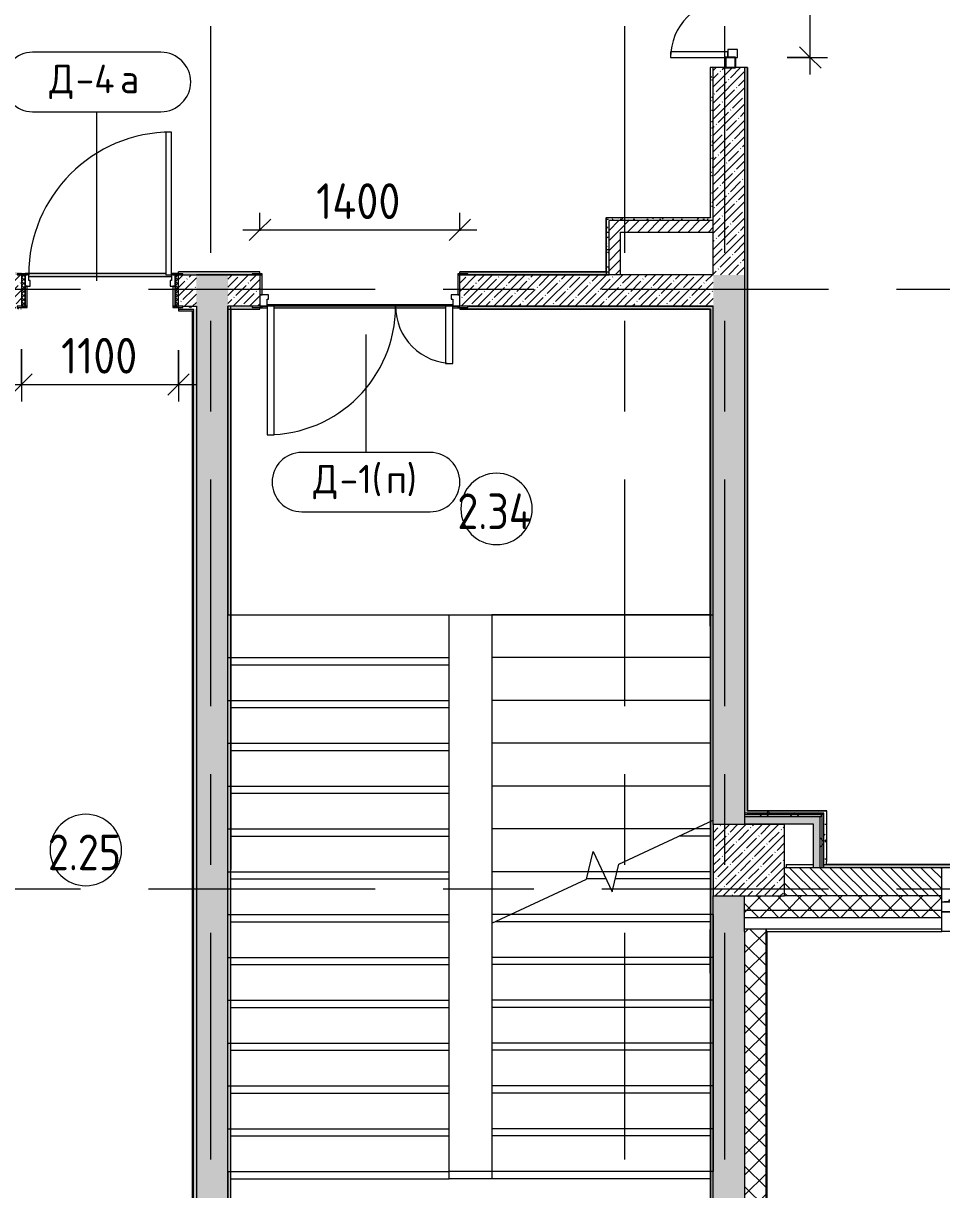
# Model space of a CAD drawing. Header units: millimetres. Extents: x 35363 to 232034, y -8553 to 29000.
# Drawn here: x 70647 to 77080, y 1493 to 9662 of the extents above; entities that cross this region are included whole.
import ezdxf

# ---------------------------------------------------------------- set-up
doc = ezdxf.new("R2010")
doc.units = ezdxf.units.MM
doc.linetypes.add('Осевая', pattern=[3175, 635, -476.25, 1587.5, -476.25])
for name, color, linetype, lineweight in [('A-ANNO-DIMS', 7, 'Continuous', 9), ('A-ANNO-DIMS-100', 7, 'Continuous', 9), ('A-AREA-IDEN', 7, 'Continuous', 9), ('A-DETL-GENF', 7, 'Continuous', 9), ('A-DOOR', 7, 'Continuous', 9), ('A-DOOR-FRAM-2', 7, 'Continuous', 9), ('A-DOOR-IDEN', 7, 'Continuous', 9), ('A-GLAZ', 7, 'Continuous', 9), ('A-GLAZ-1', 7, 'Continuous', 13), ('A-GLAZ-CWMG', 7, 'Continuous', 9), ('A-GLAZ-CWMG-1', 7, 'Continuous', 25), ('A-WALL', 7, 'Continuous', 9), ('I-WALL', 7, 'Continuous', 9), ('S-COLS', 7, 'Continuous', 9), ('S-STRS-1', 7, 'Continuous', 9), ('S-STRS-MBND', 7, 'Continuous', 9), ('Ограждение', 7, 'Continuous', 9), ('Оси-2', 7, 'Осевая', 9), ('Поручни', 7, 'Continuous', 9)]:
    doc.layers.add(name, color=color, linetype=linetype, lineweight=lineweight)
for name, color, linetype, lineweight, true_color in [('A-DOOR-1', 1, 'Continuous', 9, 0xff0000), ('A-DOOR-2', 1, 'Continuous', 13, 0xff0000), ('A-DOOR-FRAM-1', 1, 'Continuous', 13, 0xff0000), ('A-WALL-1', 7, 'Continuous', 9, 0x3c3c3c), ('A-WALL-FNSH-1', 7, 'Continuous', 9, 0x3c3c3c)]:
    doc.layers.add(name, color=color, linetype=linetype, lineweight=lineweight, true_color=true_color)
doc.styles.add('GOST Common', font='GOST_Common.ttf', dxfattribs={"height": 200})
doc.styles.add('GOST Common_1', font='GOST_Common.ttf', dxfattribs={"width": 0.9, "height": 250})
doc.styles.add('ISOCPEUR', font='isocpeur.ttf', dxfattribs={"width": 0.9, "height": 250})
doc.dimstyles.new('ISO-2_5_0_9К_БОЛЬШОЙ', dxfattribs={"dimscale": 304.8, "dimtxt": 248.995294, "dimasz": 0.492126, "dimexe": 0.393701, "dimexo": 0.984252, "dimgap": 0, "dimtad": 1, "dimdec": 0, "dimrnd": 10, "dimzin": 0, "dimdsep": 46, "dimtxsty": 'ISOCPEUR', "dimblk1": 'OBLIQUE', "dimblk2": 'OBLIQUE', "dimsah": 1, "dimcen": 0.09, "dimdle": 0.393701, "dimazin": 0, "dimtfac": 1, "dimtdec": 4, "dimtix": 1, "dimtmove": 0, "dimatfit": 3, "dimfxl": 1, "dimtvp": 1, "dimtolj": 1, "dimtzin": 0, "dimarcsym": 2})
pattern_1 = [(45, (0, 0), (-70.71068, 70.71068), []), (135, (0, 0), (-70.71068, -70.71068), [])]
pattern_2 = [(45, (0, 0), (-57.02463, 57.02463), []), (45, (57.025, 0), (-57.02463, 57.02463), [100.806, -20.161, 3.353, -16.808])]
pattern_3 = [(45, (0, 0), (-35.35534, 35.35534), [])]
pattern_4 = [(0, (0, 0), (121.92, 30.48), [10.058, -81.382, 10.058, -81.382, -487.68]), (0, (0, 0), (121.92, 30.48), [-182.88, 10.058, -172.822, 10.058, -81.382, -213.36]), (0, (0, 0), (121.92, 30.48), [-457.2, 10.058, -50.902, 10.058, -142.342]), (120, (45.72, 15.24), (-87.356454, 90.345817), [10.058, -81.382, 10.058, -81.382, -487.68]), (120, (45.72, 15.24), (-87.356454, 90.345817), [-182.88, 10.058, -172.822, 10.058, -81.382, -213.36]), (120, (45.72, 15.24), (-87.356454, 90.345817), [-457.2, 10.058, -50.902, 10.058, -142.342]), (240, (60.96, 76.2), (-34.563546, -120.825817), [10.058, -81.382, 10.058, -81.382, -487.68]), (240, (60.96, 76.2), (-34.563546, -120.825817), [-182.88, 10.058, -172.822, 10.058, -81.382, -213.36]), (240, (60.96, 76.2), (-34.563546, -120.825817), [-457.2, 10.058, -50.902, 10.058, -142.342])]
pattern_5 = [(45, (0, 0), (-106.06602, 106.06602), []), (135, (0, 0), (-106.06602, -106.06602), [])]

# ---------------------------------------------------------------- blocks, each defined once
blk = doc.blocks.new('BSC_Колонна _Прямоугольная - 500х500-V11-План заполнения и маркировки дверных проемов 2 этажа в осях 12-23')
at = {"layer": 'S-COLS'}
h = blk.add_hatch(dxfattribs=at)
h.set_pattern_fill('FP_12', color=256, style=0, pattern_type=2)
h.set_pattern_definition([(45, (-75730, -3800), (-57.02463, 57.02463), []), (45, (-75672.975, -3800), (-57.02463, 57.02463), [100.806, -20.161, 3.353, -16.808])])
h.paths.add_polyline_path([(-250, -250), (250, -250), (250, 250), (-250, 250)])
for p, q in [((250, 250), (-250, 250)), ((-250, 250), (-250, -250)), ((250, -250), (250, 250)), ((-250, -250), (250, -250))]:
    blk.add_line(p, q, dxfattribs=at)
blk = doc.blocks.new('110_Дверь_СКБ_1Ст_Внутренняя1 - Д-4_1 1100x2100h_ОО_туалет для мальч_ и дев_-32102845-План заполнения и маркировки дверных проемов 2 этажа в осях 12-23')
at = {"layer": 'A-DOOR'}
h = blk.add_hatch(dxfattribs=at)
h.set_pattern_fill('FP_36', color=256, style=0, pattern_type=2)
h.set_pattern_definition([(135, (1751.41, 174.685), (-14.14214, -14.14214), []), (225, (1751.41, 174.685), (14.14214, -14.14214), [])])
h.paths.add_polyline_path([(562.5, -110), (562.5, 110), (537.5, 110), (537.5, -110)])
at = {"layer": 'A-DOOR-FRAM-2'}
h = blk.add_hatch(dxfattribs=at)
h.set_pattern_fill('FP_37', color=256, style=0, pattern_type=2)
h.set_pattern_definition([(45, (-371.384, 174.685), (-14.1421, 14.1421), []), (135, (-371.384, 174.685), (-14.1421, -14.1421), [])])
h.paths.add_polyline_path([(-512.5, -110), (-512.5, 110), (-537.5, 110), (-537.5, -110)])
at = {"layer": 'A-DOOR-1'}
blk.add_arc((512.5, 110), 1000, 90, 180, dxfattribs=at)
at = {"layer": 'A-DOOR-2'}
for p, q in [((512.5, 1110), (472.5, 1110)), ((472.5, 1110), (472.5, 110)), ((512.5, 110), (512.5, 1110)), ((472.5, 110), (512.5, 110))]:
    blk.add_line(p, q, dxfattribs=at)
at = {"layer": 'A-DOOR-FRAM-1'}
for p, q in [((-497.5, 118), (-567.5, 118)), ((-567.5, 118), (-567.5, 110)), ((-567.5, 110), (-497.5, 110)), ((-512.5, 110), (-537.5, 110)), ((-537.5, 110), (-537.5, -110)), ((-487.5, 110), (-512.5, 110)), ((-512.5, 110), (-512.5, 30)), ((-512.5, -110), (-512.5, 110)), ((-497.5, 110), (-512.5, 110)), ((-512.5, 110), (-512.5, 109)), ((-512.5, 109), (-497.5, 109)), ((-497.5, 110), (-497.5, 118)), ((-497.5, 109), (-497.5, 110)), ((-487.5, 70), (-487.5, 110)), ((512.5, 110), (512.5, 70)), ((537.5, 110), (512.5, 110)), ((592.5, 118), (522.5, 118)), ((522.5, 118), (522.5, 110)), ((537.5, 110), (522.5, 110)), ((522.5, 110), (522.5, 109)), ((522.5, 110), (592.5, 110)), ((522.5, 109), (537.5, 109)), ((537.5, 30), (537.5, 110)), ((562.5, 110), (537.5, 110)), ((537.5, 110), (537.5, -110)), ((537.5, 109), (537.5, 110)), ((562.5, -110), (562.5, 110)), ((592.5, 110), (592.5, 118)), ((-512.5, 30), (-477.5, 30)), ((-497.5, 30), (-512.5, 30)), ((-512.5, 30), (-512.5, -110)), ((-497.5, -110), (-497.5, 30)), ((-477.5, 70), (-487.5, 70)), ((-477.5, 30), (-477.5, 70)), ((512.5, 70), (502.5, 70)), ((502.5, 70), (502.5, 30)), ((502.5, 30), (537.5, 30)), ((537.5, 30), (522.5, 30)), ((522.5, 30), (522.5, -110)), ((537.5, -110), (537.5, 30)), ((-497.5, -110), (-567.5, -110)), ((-567.5, -110), (-567.5, -118)), ((-567.5, -118), (-497.5, -118)), ((-537.5, -110), (-512.5, -110)), ((-512.5, -110), (-497.5, -110)), ((-497.5, -118), (-497.5, -110)), ((522.5, -110), (537.5, -110)), ((592.5, -110), (522.5, -110)), ((522.5, -110), (522.5, -118)), ((522.5, -118), (592.5, -118)), ((537.5, -110), (562.5, -110)), ((592.5, -118), (592.5, -110))]:
    blk.add_line(p, q, dxfattribs=at)
blk = doc.blocks.new('110_Дверь_СКБ_2Ст - Д-1 Лестничная клетка EIS60-24319353-План заполнения и маркировки дверных проемов 2 этажа в осях 12-23')
at = {"layer": 'A-DOOR-1'}
for centre, radius, start, end in [((662.5, 110), 900, 90, 180), ((-637.5, 110), 400, 360, 90)]:
    blk.add_arc(centre, radius, start, end, dxfattribs=at)
at = {"layer": 'A-DOOR-2'}
for p, q in [((662.5, 1010), (612.5, 1010)), ((612.5, 1010), (612.5, 110)), ((662.5, 110), (662.5, 1010)), ((-637.5, 510), (-637.5, 110)), ((-587.5, 510), (-637.5, 510)), ((-587.5, 110), (-587.5, 510)), ((-637.5, 110), (-587.5, 110)), ((612.5, 110), (662.5, 110))]:
    blk.add_line(p, q, dxfattribs=at)
at = {"layer": 'A-DOOR-FRAM-1'}
for p, q in [((-672.5, 118), (-742.5, 118)), ((-742.5, 118), (-742.5, 110)), ((-742.5, 110), (-672.5, 110)), ((-637.5, 110), (-687.5, 110)), ((-687.5, 110), (-687.5, 30)), ((-672.5, 110), (-672.5, 118)), ((-637.5, 60), (-637.5, 110)), ((662.5, 110), (662.5, 60)), ((712.5, 110), (662.5, 110)), ((767.5, 118), (697.5, 118)), ((697.5, 118), (697.5, 110)), ((697.5, 110), (767.5, 110)), ((712.5, 30), (712.5, 110)), ((767.5, 110), (767.5, 118)), ((-687.5, 30), (-627.5, 30)), ((-672.5, 30), (-687.5, 30)), ((-687.5, 30), (-687.5, -110)), ((-672.5, -110), (-672.5, 30)), ((-627.5, 60), (-637.5, 60)), ((-627.5, 30), (-627.5, 60)), ((662.5, 60), (652.5, 60)), ((652.5, 60), (652.5, 30)), ((652.5, 30), (712.5, 30)), ((712.5, 30), (697.5, 30)), ((697.5, 30), (697.5, -110)), ((712.5, -110), (712.5, 30)), ((-672.5, -110), (-742.5, -110)), ((-742.5, -110), (-742.5, -118)), ((-742.5, -118), (-672.5, -118)), ((-687.5, -110), (-672.5, -110)), ((-672.5, -118), (-672.5, -110)), ((697.5, -110), (712.5, -110)), ((767.5, -110), (697.5, -110)), ((697.5, -110), (697.5, -118)), ((697.5, -118), (767.5, -118)), ((767.5, -118), (767.5, -110))]:
    blk.add_line(p, q, dxfattribs=at)
blk = doc.blocks.new('120_Окно_СКБ_1Ст - 120_Окно_СКБ_1Ст 900х2500_h_-19906150-План заполнения и маркировки дверных проемов 2 этажа в осях 12-23')
at = {"layer": 'A-GLAZ'}
for p, q in [((450, -5), (-450, -5)), ((-430, -75), (-400, -75)), ((-330, -55), (330, -55)), ((330, -65), (-330, -65)), ((400, -75), (430, -75))]:
    blk.add_line(p, q, dxfattribs=at)
at = {"layer": 'A-GLAZ-1'}
for p, q in [((-450, -75), (-450, -5)), ((-450, -5), (-380, -5)), ((-380, -75), (-450, -75)), ((-380, -75), (-400, -75)), ((-400, -75), (-400, -85)), ((-380, -5), (-380, -75)), ((380, -35), (-380, -35)), ((-380, -35), (-380, -75)), ((-330, -85), (-330, -35)), ((330, -85), (330, -35)), ((380, -75), (380, -5)), ((380, -5), (450, -5)), ((380, -75), (380, -35)), ((450, -75), (380, -75)), ((400, -75), (380, -75)), ((400, -85), (400, -75)), ((450, -5), (450, -75)), ((-400, -85), (400, -85)), ((400, -85), (-400, -85))]:
    blk.add_line(p, q, dxfattribs=at)
blk = doc.blocks.new('Дверь_Витражная_остекление_ - ДВН_ДАО_Главный вход_1200 в свету Д-22 _п_-32403398-План заполнения и маркировки дверных проемов 2 этажа в осях 12-23')
at = {"layer": 'A-DETL-GENF'}
for p, q in [((650, 920), (610, 920)), ((610, 920), (610, 20)), ((650, 35), (650, 920)), ((-610, 420), (-650, 420)), ((-650, 420), (-650, 35)), ((-610, 20), (-610, 420)), ((-650, 20), (-610, 20)), ((-595, 20), (-650, 20)), ((-595, -50), (-595, 20)), ((595, -50), (595, 20)), ((595, 20), (650, 20)), ((610, 20), (650, 20)), ((-650, -35), (-650, -50)), ((-650, -50), (-595, -50)), ((650, -50), (595, -50)), ((650, -35), (650, -50))]:
    blk.add_line(p, q, dxfattribs=at)
at = {"layer": 'A-DOOR-1'}
for p, q in [((650, 920), (650, 35)), ((-650, 420), (-650, 35))]:
    blk.add_line(p, q, dxfattribs=at)
for centre, radius, start, end in [((650, 20), 900, 90, 180), ((-650, 20), 400, 360, 90)]:
    blk.add_arc(centre, radius, start, end, dxfattribs=at)
blk = doc.blocks.new('Прямоугольный импост - 50 x 70 мм-31701779-План заполнения и маркировки дверных проемов 2 этажа в осях 12-23')
at = {"layer": 'A-GLAZ-CWMG-1'}
for p, q in [((0, 35), (-70, 35)), ((-70, 35), (-70, -35)), ((0, -35), (0, 35)), ((-70, -35), (0, -35))]:
    blk.add_line(p, q, dxfattribs=at)
blk = doc.blocks.new('Ограждение - Ограждение-32874149-План заполнения и маркировки дверных проемов 2 этажа в осях 12-23')
at = {"layer": 'Ограждение'}
h = blk.add_hatch(color=256, dxfattribs=at)
h.paths.add_polyline_path([(71645, 7889), (71685, 7889), (71685, 7900), (71645, 7900), (71645, 7909), (70675, 7908), (70675, 7900), (70685, 7900), (70685, 7889)])
h.paths.add_polyline_path([(71685, 7900), (71695, 7900), (71695, 7908), (71685, 7909)])
at = {"layer": 'Поручни'}
for p, q in [((71645, 7909), (70660, 7909)), ((70685, 7889), (71685, 7889)), ((71735, 7909), (71685, 7909))]:
    blk.add_line(p, q, dxfattribs=at)
blk = doc.blocks.new('Ограждение - Ограждение-32874214-План заполнения и маркировки дверных проемов 2 этажа в осях 12-23')
at = {"layer": 'Ограждение'}
h = blk.add_hatch(color=256, dxfattribs=at)
h.paths.add_polyline_path([(73161.7, 7670), (73605, 7670), (73605, 7680), (73655, 7680.6), (73655, 7690), (72355, 7690), (72355, 7680), (72405, 7680), (72405, 7670), (72435.1, 7670)])
h.paths.add_polyline_path([(73690, 7670), (73705, 7670), (73705, 7672), (73690, 7672), (73690, 7680), (73655, 7680), (73655, 7670)])
h.paths.add_polyline_path([(72320, 7670), (72355, 7670), (72355, 7680), (72320, 7680), (72320, 7672), (72305, 7672), (72305, 7670)])
at = {"layer": 'Поручни'}
for p, q in [((73655, 7690), (72355, 7690)), ((72305, 7670), (72355, 7670)), ((72405, 7670), (73605, 7670)), ((73655, 7670), (73705, 7670))]:
    blk.add_line(p, q, dxfattribs=at)
blk = doc.blocks.new('М_двери - Типоразмер_рамка-25223575-План заполнения и маркировки дверных проемов 2 этажа в осях 12-23')
at = {"layer": 'A-DOOR-IDEN'}
for p, q in [((4.496, 2.08), (-4.496, 2.08)), ((-4.496, -2.08), (4.496, -2.08))]:
    blk.add_line(p, q, dxfattribs=at)
for centre, start, end in [((-4.496, 0), 90, 270), ((4.496, 0), 270, 90)]:
    blk.add_arc(centre, 2.08, start, end, dxfattribs=at)
blk = doc.blocks.new('DIMBLOCK36-План заполнения и маркировки дверных проемов 2 этажа в осях 12-23')
at = {"layer": 'A-ANNO-DIMS-100'}
for p, q in [((70635, 7380), (70635, 7012)), ((70635, 7132), (70635, 7380)), ((71735, 7372), (71735, 7012)), ((71735, 7132), (71735, 7372)), ((70515, 7132), (71855, 7132))]:
    blk.add_line(p, q, dxfattribs=at)
at = {"layer": 'A-ANNO-DIMS-100', "lineweight": 20}
for p, q in [((70635, 7132), (70710, 7207)), ((71735, 7132), (71810, 7207)), ((70635, 7132), (70560, 7057)), ((71735, 7132), (71660, 7057))]:
    blk.add_line(p, q, dxfattribs=at)
at = {"layer": 'A-ANNO-DIMS-100', "color": 0, "insert": (70912.1, 7458.6), "char_height": 250, "width": 655.049, "attachment_point": 1, "line_spacing_factor": 1.149209, "style": 'ISOCPEUR'}
blk.add_mtext('1100', dxfattribs=at)
blk = doc.blocks.new('_Oblique')
at = {"color": 0, "linetype": 'ByBlock', "lineweight": -2}
blk.add_line((-0.5, -0.5), (0.5, 0.5), dxfattribs=at)
blk = doc.blocks.new('DIMBLOCK37-План заполнения и маркировки дверных проемов 2 этажа в осях 12-23')
at = {"layer": 'A-ANNO-DIMS-100'}
for p, q in [((72305, 8208), (72305, 8334.4)), ((73705, 8208), (73705, 8334.4)), ((72185, 8214.4), (73825, 8214.4)), ((72305, 8214.4), (72305, 8208)), ((73705, 8214.4), (73705, 8208))]:
    blk.add_line(p, q, dxfattribs=at)
at = {"layer": 'A-ANNO-DIMS-100', "lineweight": 20}
for p, q in [((72305, 8214.4), (72380, 8289.4)), ((73705, 8214.4), (73780, 8289.4)), ((72305, 8214.4), (72230, 8139.4)), ((73705, 8214.4), (73630, 8139.4))]:
    blk.add_line(p, q, dxfattribs=at)
at = {"layer": 'A-ANNO-DIMS-100', "color": 0, "insert": (72698.5, 8541), "char_height": 250, "width": 735.494, "attachment_point": 1, "line_spacing_factor": 1.149209, "style": 'ISOCPEUR'}
blk.add_mtext('1400', dxfattribs=at)
blk = doc.blocks.new('Марка_Помещения - Номер-25198446-План заполнения и маркировки дверных проемов 2 этажа в осях 12-23')
at = {"layer": 'A-AREA-IDEN'}
for start, end in [(360, 180), (180, 360)]:
    blk.add_arc((0, 0), 2.5, start, end, dxfattribs=at)
blk = doc.blocks.new('DIMBLOCK62-План заполнения и маркировки дверных проемов 2 этажа в осях 12-23')
at = {"layer": 'A-ANNO-DIMS-100', "lineweight": 20}
for p, q in [((76160, 10722.3), (76085, 10797.3)), ((76160, 10722.3), (76235, 10647.3)), ((76160, 9422.3), (76085, 9497.3)), ((76160, 9422.3), (76235, 9347.3))]:
    blk.add_line(p, q, dxfattribs=at)
at = {"layer": 'A-ANNO-DIMS-100'}
for p, q in [((76160, 9302.3), (76160, 10842.3)), ((75998, 10722.3), (76280, 10722.3)), ((76160, 10722.3), (75998, 10722.3)), ((75998, 9422.3), (76280, 9422.3)), ((76160, 9422.3), (75998, 9422.3))]:
    blk.add_line(p, q, dxfattribs=at)
at = {"layer": 'A-ANNO-DIMS-100', "color": 0, "insert": (75833.3, 9777.8), "char_height": 250, "width": 706.764, "attachment_point": 1, "rotation": 90, "line_spacing_factor": 1.149209, "style": 'ISOCPEUR'}
blk.add_mtext('1300', dxfattribs=at)

msp = doc.modelspace()

# ---------------------------------------------------------------- hatches: boundary and pattern name
at = {"layer": 'A-WALL'}
h = msp.add_hatch(dxfattribs=at)
h.set_pattern_fill('FP_20', color=256, style=0, pattern_type=2)
h.set_pattern_definition([(135, (0, 0), (-35.35534, -35.35534), [])])
h.paths.add_polyline_path([(80080, 3550), (80350, 3550), (80350, 3750), (80080, 3750)])
h.paths.add_polyline_path([(77080, 3550), (77080, 3750), (75980, 3750), (75980, 3550), (76068, 3550)])
h.paths.add_polyline_path([(77980, 3550), (79180, 3550), (79180, 3750), (77980, 3750)])
h = msp.add_hatch(dxfattribs=at)
h.set_pattern_fill('FP_21', color=256, style=0, pattern_type=2)
h.set_pattern_definition(pattern_1)
h.paths.add_polyline_path([(84490.7, 3450), (84490.7, 3550), (84120, 3550), (84120, 3450), (84200, 3450)])
h.paths.add_polyline_path([(81420, 3450), (81420, 3550), (80080, 3550), (80080, 3450), (80427.6, 3450)])
h.paths.add_polyline_path([(77080, 3450), (77080, 3550), (75700, 3550), (75700, 3450), (76068, 3450)])
h.paths.add_polyline_path([(79180, 3450), (79180, 3550), (77980, 3550), (77980, 3450), (78974.4, 3450)])
h = msp.add_hatch(dxfattribs=at)
h.set_pattern_fill('FP_21', color=256, style=0, pattern_type=2)
h.set_pattern_definition(pattern_1)
h.paths.add_polyline_path([(84490.7, 3400), (84490.7, 3450), (84120, 3450), (84120, 3400)])
h.paths.add_polyline_path([(81420, 3400), (81420, 3450), (80080, 3450), (80080, 3400), (80427.6, 3400)])
h.paths.add_polyline_path([(76068, 3400), (77080, 3400), (77080, 3450), (75700, 3450), (75700, 3400)])
h.paths.add_polyline_path([(79180, 3400), (79180, 3450), (77980, 3450), (77980, 3400), (78974.4, 3400)])
h = msp.add_hatch(dxfattribs=at)
h.set_pattern_fill('FP_21', color=256, style=0, pattern_type=2)
h.set_pattern_definition(pattern_1)
h.paths.add_polyline_path([(75850, -250), (75850, 350), (75700, 350), (75700, -250)])
h.paths.add_polyline_path([(75700, 1150), (75850, 1150), (75850, 3320), (75700, 3320), (75700, 2615.4)])
at = {"layer": 'I-WALL'}
h = msp.add_hatch(dxfattribs=at)
h.set_pattern_fill('FP_58', color=256, style=0, pattern_type=2)
h.set_pattern_definition(pattern_4)
h.paths.add_polyline_path([(75480, 8300), (75480, 9352.3), (75460, 9352.3), (75460, 8300)])
h.paths.add_polyline_path([(75480, 10792.3), (75480, 10900), (75460, 10900), (75460, 10792.3)])
h = msp.add_hatch(dxfattribs=at)
h.set_pattern_fill('FP_17', color=256, style=0, pattern_type=2)
h.set_pattern_definition(pattern_2)
h.paths.add_polyline_path([(75700, 7900), (75700, 9352.3), (75480, 9352.3), (75480, 7900)])
h.paths.add_polyline_path([(75700, 10792.3), (75700, 10900), (75480, 10900), (75480, 10792.3)])
h = msp.add_hatch(dxfattribs=at)
h.set_pattern_fill('FP_58', color=256, style=0, pattern_type=2)
h.set_pattern_definition(pattern_4)
h.paths.add_polyline_path([(75700, 4130), (75720, 4130), (75720, 9352.3), (75700, 9352.3), (75700, 4441.6)])
h.paths.add_polyline_path([(75700, 10792.3), (75720, 10792.3), (75720, 10900), (75700, 10900)])
h = msp.add_hatch(dxfattribs=at)
h.set_pattern_fill('FP_58', color=256, style=0, pattern_type=2)
h.set_pattern_definition(pattern_4)
h.paths.add_polyline_path([(74750, 8280), (75480, 8280), (75480, 8300), (74730, 8300), (74730, 8280)])
h = msp.add_hatch(dxfattribs=at)
h.set_pattern_fill('FP_58', color=256, style=0, pattern_type=2)
h.set_pattern_definition(pattern_4)
h.paths.add_polyline_path([(74730, 7900), (74750, 7900), (74750, 8280), (74730, 8280), (74730, 8094.2)])
h = msp.add_hatch(dxfattribs=at)
h.set_pattern_fill('FP_22', color=256, style=0, pattern_type=2)
h.set_pattern_definition(pattern_3)
h.paths.add_polyline_path([(74750, 7900), (74830, 7900), (74830, 8280), (74750, 8280), (74750, 7920)])
h = msp.add_hatch(dxfattribs=at)
h.set_pattern_fill('FP_22', color=256, style=0, pattern_type=2)
h.set_pattern_definition(pattern_3)
h.paths.add_polyline_path([(75480, 8200), (75480, 8280), (74830, 8280), (74830, 8200)])
h = msp.add_hatch(dxfattribs=at)
h.set_pattern_fill('FP_58', color=256, style=0, pattern_type=2)
h.set_pattern_definition(pattern_4)
h.paths.add_polyline_path([(71765, 7900), (72250, 7900), (72250, 7908), (72305, 7908), (72305, 7920), (71735, 7920), (71735, 7908), (71765, 7908), (71765, 7901.7)])
h.paths.add_polyline_path([(74750, 7900), (74750, 7920), (73705, 7920), (73705, 7908), (73760, 7908), (73760, 7900)])
h.paths.add_polyline_path([(70605, 7900), (70605, 7908), (70635, 7908), (70635, 7920), (69360.5, 7920), (69360.5, 7908), (69390.5, 7908), (69390.5, 7900), (70255.3, 7900)])
h.paths.add_polyline_path([(65410, 7900), (65925, 7900.9), (65925, 7908), (65955, 7908), (65955, 7920), (64150.1, 7920), (64150.1, 7900), (64442.6, 7900)])
h.paths.add_polyline_path([(68230.5, 7900), (68230.5, 7908), (68260.5, 7908), (68260.5, 7920), (67055, 7920), (67055, 7908), (67085, 7908), (67085, 7900), (67348.9, 7900)])
h.paths.add_polyline_path([(61536.2, 7900), (62870.1, 7900), (62870.1, 7920), (59931, 7920), (59931, 7900), (61410, 7900)])
h.paths.add_polyline_path([(53861.9, 7900), (53861.9, 7920), (50930, 7920), (50930, 7900), (52817.1, 7900)])
h.paths.add_polyline_path([(55141.9, 7900), (57431, 7900), (57431, 7920), (55141.9, 7920)])
h.paths.add_polyline_path([(47410, 7900), (48430, 7900), (48430, 7920), (46186.5, 7920), (46186.5, 7900), (47004.4, 7900)])
h.paths.add_polyline_path([(44098, 7900), (44826.5, 7900), (44826.5, 7920), (42061, 7920), (42061, 7900), (43410, 7900)])
h.paths.add_polyline_path([(38742.7, 7900), (39561, 7900), (39561, 7920), (38742.7, 7920), (38742.7, 7902.5)])
h = msp.add_hatch(dxfattribs=at)
h.set_pattern_fill('FP_17', color=256, style=0, pattern_type=2)
h.set_pattern_definition(pattern_2)
h.paths.add_polyline_path([(67480, 7680), (68260.5, 7680), (68260.5, 7900), (67055, 7900), (67055, 7680), (67348.9, 7680)])
h.paths.add_polyline_path([(71765, 7680), (71860, 7680), (71860, 7900), (71735, 7900), (71735, 7680)])
h.paths.add_polyline_path([(70605, 7680), (70635, 7680), (70635, 7900), (69360.5, 7900), (69360.5, 7680), (70420, 7680)])
h.paths.add_polyline_path([(65910, 7680), (65955, 7680), (65955, 7900), (65910, 7900)])
h = msp.add_hatch(dxfattribs=at)
h.set_pattern_fill('FP_17', color=256, style=0, pattern_type=2)
h.set_pattern_definition(pattern_2)
h.paths.add_polyline_path([(71860, 120), (72080, 120), (72080, 7900), (71860, 7900), (71860, 140)])
h = msp.add_hatch(dxfattribs=at)
h.set_pattern_fill('FP_17', color=256, style=0, pattern_type=2)
h.set_pattern_definition(pattern_2)
h.paths.add_polyline_path([(73760, 7680), (75480, 7680), (75480, 7900), (73705, 7900), (73705, 7680)])
h.paths.add_polyline_path([(72080, 7680), (72305, 7680), (72305, 7900), (72080, 7900)])
h = msp.add_hatch(dxfattribs=at)
h.set_pattern_fill('FP_17', color=256, style=0, pattern_type=2)
h.set_pattern_definition(pattern_2)
h.paths.add_polyline_path([(75480, -100), (75700, -100), (75700, 350), (75480, 350), (75480, 120)])
h.paths.add_polyline_path([(75700, 1150), (75700, 3550), (75480, 3550), (75480, 1150)])
h.paths.add_polyline_path([(75700, 4050), (75700, 7900), (75480, 7900), (75480, 4050), (75662.2, 4050)])
h = msp.add_hatch(dxfattribs=at)
h.set_pattern_fill('FP_58', color=256, style=0, pattern_type=2)
h.set_pattern_definition(pattern_4)
h.paths.add_polyline_path([(71840, 7660), (71860, 7660), (71860, 7680), (71765, 7680), (71765, 7672), (71735, 7672), (71735, 7660), (71765, 7660)])
h.paths.add_polyline_path([(70635, 7660), (70635, 7672), (70605, 7672), (70605, 7680), (70420, 7680), (70420, 7660), (70605, 7660)])
h = msp.add_hatch(dxfattribs=at)
h.set_pattern_fill('FP_58', color=256, style=0, pattern_type=2)
h.set_pattern_definition(pattern_4)
h.paths.add_polyline_path([(72250, 7660), (72305, 7660), (72305, 7672), (72250, 7672), (72250, 7680), (72080, 7680), (72080, 7660)])
h.paths.add_polyline_path([(75480, 7660), (75480, 7680), (73760, 7679.4), (73760, 7672), (73705, 7672), (73705, 7660), (75460, 7660)])
h = msp.add_hatch(dxfattribs=at)
h.set_pattern_fill('FP_58', color=256, style=0, pattern_type=2)
h.set_pattern_definition(pattern_4)
h.paths.add_polyline_path([(72100, 120), (72100, 7680), (72080, 7680), (72080, 120)])
h = msp.add_hatch(dxfattribs=at)
h.set_pattern_fill('FP_58', color=256, style=0, pattern_type=2)
h.set_pattern_definition(pattern_4)
h.paths.add_polyline_path([(71860, 140), (71860, 7660), (71840, 7660), (71840, 140)])
h = msp.add_hatch(dxfattribs=at)
h.set_pattern_fill('FP_58', color=256, style=0, pattern_type=2)
h.set_pattern_definition(pattern_4)
h.paths.add_polyline_path([(75460, 130), (75480, 130), (75480, 7660), (75460, 7659), (75460, 789.1)])
h = msp.add_hatch(dxfattribs=at)
h.set_pattern_fill('FP_59', color=256, style=0, pattern_type=2)
h.set_pattern_definition(pattern_5)
h.paths.add_polyline_path([(75700, 4117.5), (76254.4, 4117.5), (76254.4, 4130), (75700, 4130)])
h = msp.add_hatch(dxfattribs=at)
h.set_pattern_fill('FP_59', color=256, style=0, pattern_type=2)
h.set_pattern_definition(pattern_5)
h.paths.add_polyline_path([(76241.9, 4105), (76241.9, 4117.5), (75700, 4117.5), (75700, 4105), (76229.4, 4105)])
for points in [[(76229.4, 4055), (76229.4, 4105), (75700, 4105), (75700, 4055), (76179.4, 4055)], [(76229.4, 3750), (76229.4, 4055), (76179.4, 4055), (76179.4, 3750)]]:
    msp.add_hatch(color=256, dxfattribs=at).paths.add_polyline_path(points)
h = msp.add_hatch(dxfattribs=at)
h.set_pattern_fill('FP_58', color=256, style=0, pattern_type=2)
h.set_pattern_definition(pattern_4)
h.paths.add_polyline_path([(76254.4, 4125), (76254.4, 4145), (75720, 4145), (75720, 4125), (76068, 4125)])
h = msp.add_hatch(dxfattribs=at)
h.set_pattern_fill('FP_59', color=256, style=0, pattern_type=2)
h.set_pattern_definition(pattern_5)
h.paths.add_polyline_path([(76229.4, 3750), (76241.9, 3750), (76241.9, 4105), (76229.4, 4105), (76229.4, 4055)])
h = msp.add_hatch(dxfattribs=at)
h.set_pattern_fill('FP_59', color=256, style=0, pattern_type=2)
h.set_pattern_definition(pattern_5)
h.paths.add_polyline_path([(76241.9, 3750), (76254.4, 3750), (76254.4, 4117.5), (76241.9, 4117.5), (76241.9, 4055)])
h = msp.add_hatch(dxfattribs=at)
h.set_pattern_fill('FP_58', color=256, style=0, pattern_type=2)
h.set_pattern_definition(pattern_4)
h.paths.add_polyline_path([(76274.4, 3770), (76274.4, 4145), (76254.4, 4145), (76254.4, 3770)])
h = msp.add_hatch(dxfattribs=at)
h.set_pattern_fill('FP_58', color=256, style=0, pattern_type=2)
h.set_pattern_definition(pattern_4)
h.paths.add_polyline_path([(76254.4, 3750), (80340, 3750), (80340, 3770), (76254.4, 3770)])

# ---------------------------------------------------------------- linework, layer by layer
at = {"layer": 'A-DOOR-IDEN'}
for p, q in [((71162.9, 7858.3), (71162.2, 9042.8)), ((73047.7, 7482.4), (73047.7, 6656.4))]:
    msp.add_line(p, q, dxfattribs=at)
at = {"layer": 'A-WALL'}
for p, q in [((75480, 7900), (75480, 9352.3)), ((75720, 9352.3), (75720, 4145)), ((75460, 8300), (74730, 8300)), ((72080, 7921), (72080, 7920)), ((72305, 7920), (72080, 7920)), ((73705, 7920), (74750, 7920)), ((74750, 7900), (73760, 7900)), ((73760, 7900), (74750, 7900)), ((71765, 7680), (71860, 7680)), ((71860, 7680), (71860, -100)), ((72080, 120), (72080, 7680)), ((72250, 7680), (72080, 7680)), ((73760, 7680), (75480, 7680)), ((75480, 4050), (75480, 7680)), ((71840, 140), (71840, 7660)), ((72100.4, 7659), (72100, 7659)), ((75460, 7660), (73705, 7660)), ((75460, 7659), (75459, 7659)), ((76241.9, 4117.5), (75700, 4117.5)), ((76229.4, 4105), (75700, 4105)), ((76229.4, 3750), (76229.4, 4105)), ((76241.9, 3750), (76241.9, 4117.5)), ((75480, 275), (75480, 3550)), ((77080, 3550), (75980, 3550)), ((75700, 3450), (77080, 3450)), ((75700, 3400), (77080, 3400)), ((75700, 3320), (77080, 3320)), ((75700, 3300), (75700, 1150)), ((75850, 1150), (75850, 3320)), ((75853, 1150), (75853, 3320)), ((75858, 3300), (75853, 3300)), ((77980, 3300), (77080, 3300))]:
    msp.add_line(p, q, dxfattribs=at)
at = {"layer": 'A-WALL-1'}
for p, q in [((75720, 9352.3), (75460, 9352.3)), ((75700, 9352.3), (75700, 4050)), ((75480, 8280), (74750, 8280)), ((74750, 7900), (74750, 8280)), ((75460, 8301), (75460, 8300)), ((74830, 7900), (74830, 8200)), ((74830, 8200), (75480, 8200)), ((71735, 7908), (71735, 7920)), ((71765, 7900), (72250, 7900)), ((72250, 7900), (71860, 7900)), ((72305, 7908), (72305, 7920)), ((73705, 7908), (73705, 7920)), ((74730, 7920), (74730, 7900)), ((75480, 7900), (74750, 7900)), ((72100, 120), (72100, 7680)), ((71735, 7672), (71735, 7660)), ((71735, 7660), (71840, 7660)), ((72080, 7660), (72305, 7660)), ((72305, 7660), (72305, 7672)), ((73705, 7672), (73705, 7660)), ((75460, 7660), (75460, 130)), ((76254.4, 4130), (75700, 4130)), ((76274.4, 4145), (75720, 4145)), ((75720, 4130), (75720, 4125)), ((75720, 4125), (76254.4, 4125)), ((76254.4, 3750), (76254.4, 4130)), ((75700, 4055), (76179.4, 4055)), ((76179.4, 4055), (76179.4, 3750)), ((76254.4, 3770), (76274.4, 3770)), ((76274.4, 3770), (76274.4, 3790.5)), ((75980, 3750), (80350, 3750)), ((76179.4, 3750), (76254.4, 3750)), ((77080, 3320), (77080, 3750)), ((75700, 3300), (75700, 3550)), ((77080, 3510), (77100, 3510))]:
    msp.add_line(p, q, dxfattribs=at)
at = {"layer": 'A-WALL-FNSH-1'}
for p, q in [((75460, 9352.3), (75459, 9352.3)), ((75459, 9352.3), (75459, 8301)), ((75460, 8301), (75460, 9352.3)), ((75721, 9352.3), (75720, 9352.3)), ((75721, 4146), (75721, 9352.3)), ((74729, 8301), (74729, 7921)), ((74729, 8301), (75460, 8301)), ((74730, 7920), (74730, 8300)), ((72305, 7921), (71735, 7921)), ((71735, 7920), (71735, 7921)), ((72080, 7920), (71735, 7920)), ((72305, 7920), (72305, 7921)), ((74729, 7921), (73705, 7921)), ((73705, 7920), (73705, 7921)), ((71735, 7660), (71735, 7649)), ((71735, 7649), (71829, 7649)), ((71829, 7649), (71829, 521)), ((72101, 139), (72101, 7659)), ((72101.4, 7659), (72305, 7659)), ((72305, 7659), (72305, 7660)), ((73705, 7660), (73705, 7659)), ((73705, 7659), (75459, 7659)), ((75459, 5439.2), (75459, 5400.6)), ((75460, 5439.2), (75459, 5439.2)), ((75459, 5400.6), (75460, 5400.6)), ((75459, 5400.6), (75459, 3315.1)), ((76275.4, 4146), (75721, 4146)), ((76274.4, 4145), (76274.4, 3790.5)), ((76275.4, 3790.5), (76275.4, 4146)), ((76274.4, 3790.5), (76275.4, 3790.5)), ((80329, 3771), (76274.4, 3771)), ((76274.4, 3770), (80080, 3770)), ((75459, 3315.1), (75460, 3315.1)), ((75858, 3300), (77080, 3300)), ((75858, 1150), (75858, 3300)), ((77080, 3300), (77080, 3320)), ((75460, 3009.6), (75459, 3009.6)), ((75459, 3009.6), (75459, 351))]:
    msp.add_line(p, q, dxfattribs=at)
at = {"layer": 'I-WALL'}
for p, q in [((72101.4, 7659), (72100.4, 7659)), ((72100.4, 3735.6), (72100.4, 7659)), ((72101.4, 7659), (72101.4, 3735.6)), ((75459, 5439.2), (75459, 7660)), ((75459, 6230), (75460, 6230)), ((75460, 6230), (75459, 6230)), ((75460, 5801), (75459, 5801)), ((72101.4, 5693), (72100, 5693)), ((75990, 3770), (75990, 3750)), ((75990, 3770), (76179.4, 3770)), ((75459, 3009.6), (75459, 3315.1))]:
    msp.add_line(p, q, dxfattribs=at)
at = {"layer": 'S-STRS-1'}
for p, q in [((73630, 5520), (73930, 5520)), ((73630, 5169.7), (73630, 5520)), ((75460, 5520), (73930, 5520)), ((73930, 5520), (73930, 5220)), ((75460, 5520), (73930, 5520)), ((72100, 5169.7), (73630, 5169.7)), ((72100, 5169.7), (73630, 5169.7)), ((73630, 4869.7), (73630, 5169.7)), ((73930, 5220), (73930, 4920)), ((75460, 5220), (73930, 5220)), ((75460, 5220), (73930, 5220)), ((73930, 4920), (73930, 4620)), ((75460, 4920), (73930, 4920)), ((75460, 4920), (73930, 4920)), ((72100, 4869.7), (73630, 4869.7)), ((72100, 4869.7), (73630, 4869.7)), ((73630, 4569.7), (73630, 4869.7)), ((73930, 4620), (73930, 4320)), ((75460, 4620), (73930, 4620)), ((75460, 4620), (73930, 4620)), ((72100, 4569.7), (73630, 4569.7)), ((72100, 4569.7), (73630, 4569.7)), ((73630, 4269.7), (73630, 4569.7)), ((72100, 4269.7), (73630, 4269.7)), ((72100, 4269.7), (73630, 4269.7)), ((73630, 3969.7), (73630, 4269.7)), ((73930, 4320), (73930, 4020)), ((75460, 4320), (73930, 4320)), ((75460, 4320), (73930, 4320)), ((73930, 4020), (73930, 3720)), ((75348.4, 4020), (73930, 4020)), ((75348.4, 4020), (73930, 4020)), ((72100, 3969.7), (73630, 3969.7)), ((72100, 3969.7), (73630, 3969.7)), ((73630, 3669.7), (73630, 3969.7)), ((75460, 3969.7), (75240.5, 3969.7)), ((75460, 3969.7), (75240.5, 3969.7)), ((73930, 3720), (73930, 3420)), ((74604.6, 3720), (73930, 3720)), ((74604.6, 3720), (73930, 3720)), ((74805.4, 3720), (74705, 3720)), ((74805.4, 3720), (74705, 3720)), ((72100, 3669.7), (73630, 3669.7)), ((72100, 3669.7), (73630, 3669.7)), ((73630, 3369.7), (73630, 3669.7)), ((74728.5, 3669.7), (74592.3, 3669.7)), ((74728.5, 3669.7), (74592.3, 3669.7)), ((75460, 3669.7), (74793.2, 3669.7)), ((75460, 3669.7), (74793.2, 3669.7)), ((72100, 3369.7), (73630, 3369.7)), ((72100, 3369.7), (73630, 3369.7)), ((73630, 3069.7), (73630, 3369.7)), ((73930, 3420), (73930, 3358.6)), ((74061.6, 3420), (73930, 3420)), ((74061.6, 3420), (73930, 3420)), ((73930, 3358.6), (73930, 3069.7)), ((75460, 3369.7), (73953.8, 3369.7)), ((75460, 3369.7), (73953.8, 3369.7)), ((72100, 3069.7), (73630, 3069.7)), ((72100, 3069.7), (73630, 3069.7)), ((73630, 2769.7), (73630, 3069.7)), ((73930, 3069.7), (73930, 2769.7)), ((75460, 3069.7), (73930, 3069.7)), ((75460, 3069.7), (73930, 3069.7)), ((72100, 2769.7), (73630, 2769.7)), ((72100, 2769.7), (73630, 2769.7)), ((73630, 2469.7), (73630, 2769.7)), ((73930, 2769.7), (73930, 2469.7)), ((75460, 2769.7), (73930, 2769.7)), ((75460, 2769.7), (73930, 2769.7)), ((72100, 2469.7), (73630, 2469.7)), ((72100, 2469.7), (73630, 2469.7)), ((73630, 2169.7), (73630, 2469.7)), ((73930, 2469.7), (73930, 2169.7)), ((75460, 2469.7), (73930, 2469.7)), ((75460, 2469.7), (73930, 2469.7)), ((72100, 2169.7), (73630, 2169.7)), ((72100, 2169.7), (73630, 2169.7)), ((73630, 1869.7), (73630, 2169.7)), ((73930, 2169.7), (73930, 1869.7)), ((75460, 2169.7), (73930, 2169.7)), ((75460, 2169.7), (73930, 2169.7)), ((72100, 1869.7), (73630, 1869.7)), ((72100, 1869.7), (73630, 1869.7)), ((73630, 1569.7), (73630, 1869.7)), ((73930, 1869.7), (73930, 1569.7)), ((75460, 1869.7), (73930, 1869.7)), ((75460, 1869.7), (73930, 1869.7)), ((72100, 1569.7), (73630, 1569.7)), ((72100, 1569.7), (73630, 1569.7)), ((73930, 1569.7), (73630, 1569.7)), ((75460, 1569.7), (73930, 1569.7)), ((75460, 1569.7), (73930, 1569.7))]:
    msp.add_line(p, q, dxfattribs=at)
at = {"layer": 'S-STRS-MBND'}
for p, q in [((75480, 7680), (72080, 7680)), ((72080, 7680), (72080, 5520)), ((75480, 5520), (75480, 7680)), ((72080, 5520), (73630, 5520)), ((72080, 1620), (72080, 5520)), ((72080, 5520), (73630, 5520)), ((73630, 5520), (75480, 5520)), ((73630, 1620), (73630, 5520)), ((72080, 5220), (73630, 5220)), ((72080, 5220), (73630, 5220)), ((72080, 4920), (73630, 4920)), ((72080, 4920), (73630, 4920)), ((72080, 4620), (73630, 4620)), ((72080, 4620), (73630, 4620)), ((72080, 4320), (73630, 4320)), ((72080, 4320), (73630, 4320)), ((72080, 4020), (73630, 4020)), ((72080, 4020), (73630, 4020)), ((74818.3, 3772.8), (75480, 4081.4)), ((75460, 4020), (75348.4, 4020)), ((75460, 4020), (75348.4, 4020)), ((74591.7, 3667.2), (74639, 3861.6)), ((74639, 3861.6), (74771, 3578.4)), ((74771, 3578.4), (74818.3, 3772.8)), ((72080, 3720), (73630, 3720)), ((72080, 3720), (73630, 3720)), ((74705, 3720), (74604.6, 3720)), ((74705, 3720), (74604.6, 3720)), ((75460, 3720), (74805.4, 3720)), ((75460, 3720), (74805.4, 3720)), ((73930, 3358.6), (74591.7, 3667.2)), ((72080, 3420), (73630, 3420)), ((72080, 3420), (73630, 3420)), ((73930, 3358.6), (73930, 1620)), ((75480, 3420), (74061.6, 3420)), ((75480, 3420), (74061.6, 3420)), ((75480, 3420), (75480, 1620)), ((72080, 3120), (73630, 3120)), ((72080, 3120), (73630, 3120)), ((75480, 3120), (73930, 3120)), ((75480, 3120), (73930, 3120)), ((72080, 2820), (73630, 2820)), ((72080, 2820), (73630, 2820)), ((75480, 2820), (73930, 2820)), ((75480, 2820), (73930, 2820)), ((72080, 2520), (73630, 2520)), ((72080, 2520), (73630, 2520)), ((75480, 2520), (73930, 2520)), ((75480, 2520), (73930, 2520)), ((72080, 2220), (73630, 2220)), ((72080, 2220), (73630, 2220)), ((75480, 2220), (73930, 2220)), ((75480, 2220), (73930, 2220)), ((72080, 1920), (73630, 1920)), ((72080, 1920), (73630, 1920)), ((75480, 1920), (73930, 1920)), ((75480, 1920), (73930, 1920)), ((72080, 1620), (72080, 120)), ((72080, 1620), (73630, 1620)), ((72080, 1620), (73630, 1620)), ((73930, 1620), (73630, 1620)), ((75480, 1620), (73930, 1620)), ((75480, 1620), (73930, 1620)), ((75480, 120), (75480, 1620))]:
    msp.add_line(p, q, dxfattribs=at)
at = {"layer": 'Оси-2'}
for p, q in [((75560, 593.7), (75560, 25078.1)), ((71960, 593.7), (71960, 24898.1)), ((74860, 593.7), (74860, 24898.1)), ((38663.4, 7800), (82200, 7800)), ((38663.4, 3600), (82200, 3600))]:
    msp.add_line(p, q, dxfattribs=at)

# ---------------------------------------------------------------- block references
at = {"layer": 'A-AREA-IDEN', "xscale": 99.99999999999993, "yscale": 99.99999999999993, "zscale": 99.99999999999993}
for p in [(73962.3, 6260.5), (71085.3, 3871.8)]:
    msp.add_blockref('Марка_Помещения - Номер-25198446-План заполнения и маркировки дверных проемов 2 этажа в осях 12-23', p, dxfattribs=at)
at = {"layer": 'A-DOOR-1'}
for name, p, rotation in [('Дверь_Витражная_остекление_ - ДВН_ДАО_Главный вход_1200 в свету Д-22 _п_-32403398-План заполнения и маркировки дверных проемов 2 этажа в осях 12-23', (75601, 10072.3), 89.99999999999997), ('110_Дверь_СКБ_2Ст - Д-1 Лестничная клетка EIS60-24319353-План заполнения и маркировки дверных проемов 2 этажа в осях 12-23', (73017.5, 7790), 180)]:
    msp.add_blockref(name, p, dxfattribs=dict(at, rotation=rotation))
msp.add_blockref('110_Дверь_СКБ_1Ст_Внутренняя1 - Д-4_1 1100x2100h_ОО_туалет для мальч_ и дев_-32102845-План заполнения и маркировки дверных проемов 2 этажа в осях 12-23', (71172.5, 7790), dxfattribs=at)
at = {"layer": 'A-DOOR-IDEN', "xscale": 99.99999999999993, "yscale": 99.99999999999993, "zscale": 99.99999999999993}
for p in [(71162.2, 9250.8), (73047.7, 6448.4)]:
    msp.add_blockref('М_двери - Типоразмер_рамка-25223575-План заполнения и маркировки дверных проемов 2 этажа в осях 12-23', p, dxfattribs=at)
at = {"layer": 'A-GLAZ', "rotation": 180}
msp.add_blockref('120_Окно_СКБ_1Ст - 120_Окно_СКБ_1Ст 900х2500_h_-19906150-План заполнения и маркировки дверных проемов 2 этажа в осях 12-23', (77530, 3435), dxfattribs=at)
at = {"layer": 'A-GLAZ-CWMG', "rotation": 269.9999999999999}
msp.add_blockref('Прямоугольный импост - 50 x 70 мм-31701779-План заполнения и маркировки дверных проемов 2 этажа в осях 12-23', (75601, 9352.3), dxfattribs=at)
at = {"layer": 'S-COLS'}
msp.add_blockref('BSC_Колонна _Прямоугольная - 500х500-V11-План заполнения и маркировки дверных проемов 2 этажа в осях 12-23', (75730, 3800), dxfattribs=at)
at = {"layer": 'Поручни'}
for name in ['Ограждение - Ограждение-32874149-План заполнения и маркировки дверных проемов 2 этажа в осях 12-23', 'Ограждение - Ограждение-32874214-План заполнения и маркировки дверных проемов 2 этажа в осях 12-23']:
    msp.add_blockref(name, (0, 0), dxfattribs=at)

# ---------------------------------------------------------------- texts
at = {"layer": 'A-AREA-IDEN', "char_height": 250, "attachment_point": 1, "style": 'GOST Common_1'}
for s, insert, width in [('2.34', (73687.6, 6369.1), 685.443), ('2.25', (70819.6, 3980.4), 663.797)]:
    msp.add_mtext(s, dxfattribs=dict(at, insert=insert, width=width))
at = {"layer": 'A-DOOR-IDEN', "char_height": 200, "attachment_point": 1, "style": 'GOST Common'}
for s, insert, width in [('\\fGOST Common|b0|i0|c204|p34|;Д', (70828.9, 9372), 224.472), ('-4', (71014.1, 9372), 376.793), ('\\fGOST Common|b0|i0|c204|p34|;а', (71325, 9372), 200.422), ('\\fGOST Common|b0|i0|c204|p34|;Д', (72678, 6569.6), 224.472), ('-1(', (72863.2, 6569.6), 392.827), ('\\fGOST Common|b0|i0|c204|p34|;)', (73332.8, 6569.6), 96.202), ('\\fGOST Common|b0|i0|c204|p34|;п', (73187.3, 6569.6), 176.371)]:
    msp.add_mtext(s, dxfattribs=dict(at, insert=insert, width=width))

# ---------------------------------------------------------------- dimensions: what is measured, and where the dimension line sits
at = {"layer": 'A-ANNO-DIMS'}
dim = msp.add_linear_dim(base=(76160, 10722.3), p1=(75698, 9422.3), p2=(75698, 10722.3), angle=90, dimstyle='ISO-2_5_0_9К_БОЛЬШОЙ', override={"dimpost": '<>', "dimfxl": 1300}, dxfattribs=at)
dim.commit()
dim.dimension.update_dxf_attribs({"geometry": 'DIMBLOCK62-План заполнения и маркировки дверных проемов 2 этажа в осях 12-23', "text_midpoint": (76035, 10072.3)})
for base, p1, p2, override, picture, middle in [((73705, 8214.4), (72305, 7908), (73705, 7908), {"dimpost": '<>', "dimfxl": 1400}, 'DIMBLOCK37-План заполнения и маркировки дверных проемов 2 этажа в осях 12-23', (73005, 8339.4)), ((71735, 7132), (70635, 7680), (71735, 7672), {"dimpost": '<>', "dimfxl": 1100.029091}, 'DIMBLOCK36-План заполнения и маркировки дверных проемов 2 этажа в осях 12-23', (71185, 7257))]:
    dim = msp.add_linear_dim(base=base, p1=p1, p2=p2, dimstyle='ISO-2_5_0_9К_БОЛЬШОЙ', override=override, dxfattribs=at)
    dim.commit()
    dim.dimension.update_dxf_attribs({"geometry": picture, "text_midpoint": middle})

doc.saveas('drawing.dxf')
